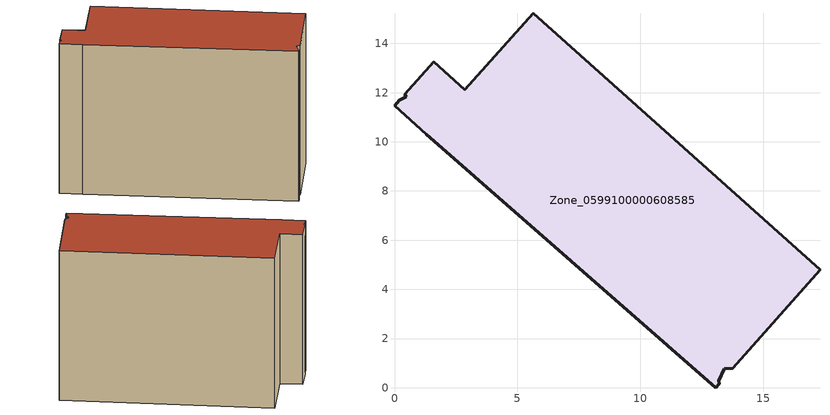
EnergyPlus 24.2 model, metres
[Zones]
Zone_0599100000608585
 floor ground (C_G): 0.19,11.68 0.49,11.83 0.42,11.94 1.6,13.24 2.86,12.12 5.64,15.23 17.3,4.8 13.75,0.79 13.41,0.78 13.19,0.28 13.2,0.16 13.06,0 1.28,10.3 0,11.46 z0
 wall outside (C_F): 2.86,12.12 1.6,13.24 0.42,11.94 0.49,11.83 0.19,11.68 0,11.46 1.28,10.3 13.06,0 13.2,0.16 13.19,0.28 13.41,0.78 13.75,0.79 17.3,4.8 5.64,15.23 2.86,12.12 z0:11.95
 roof outside (C_R): 0.49,11.83 0.19,11.68 0,11.46 1.28,10.3 13.06,0 13.2,0.16 13.19,0.28 13.41,0.78 13.75,0.79 17.3,4.8 5.64,15.23 2.86,12.12 1.6,13.24 0.42,11.94 z11.95
[BUILDING]
Pand.0599100000608585: North Axis=0; Terrain=City; Loads Convergence Tolerance Value=0.04; Temperature Convergence Tolerance Value=0.4; Solar Distribution=FullExterior; Maximum Number of Warmup Days=25; Minimum Number of Warmup Days=1
[Site:Location]
Rotterdam.The.Hague.AP_ZH_NLD Design_Conditions: Latitude=51.96; Longitude=4.45; Time Zone=1; Elevation=-4.5
[SITE:GROUNDTEMPERATURE:BUILDINGSURFACE]
18, 18, 18, 18, 18, 18, 18, 18, 18, 18, 18, 18
[MATERIAL] Thermal Absorptance=0.9; Solar Absorptance=0.7; Visible Absorptance=0.7
Name | Roughness | Thickness | Conductivity | Density | Specific Heat
G.TI.1946 | MediumSmooth | 0.15 | 1 | 540 | 1210
F.TI.1946 | Rough | 0.3 | 0.857143 | 1920 | 840
R.TI.1946 | MediumRough | 0.2 | 0.1 | 1500 | 1000
[CONSTRUCTION]
C_G: G.TI.1946
C_F: F.TI.1946
C_R: R.TI.1946
[ZONE]
Zone_0599100000608585: Type=1; Multiplier=1; Ceiling Height=Autocalculate; Volume=Autocalculate; Floor Area=autocalculate; Part of Total Floor Area=Yes
[ZONEINFILTRATION:DESIGNFLOWRATE]
Infil_Zone_0599100000608585: Zone or ZoneList or Space or SpaceList=Zone_0599100000608585; Schedule=AlwaysOn; Design Flow Rate Calculation Method=Flow/Area; Flow Rate per Floor Area=0.003; Constant Term Coefficient=1; Temperature Term Coefficient=0; Velocity Term Coefficient=0; Velocity Squared Term Coefficient=0
[HVACTEMPLATE:ZONE:IDEALLOADSAIRSYSTEM]
Zone_0599100000608585: Maximum Heating Supply Air Temperature=50; Minimum Cooling Supply Air Temperature=13; Maximum Heating Supply Air Humidity Ratio=0.0156; Minimum Cooling Supply Air Humidity Ratio=0.0077; Heating Limit=NoLimit; Cooling Limit=NoLimit; Dehumidification Control Type=ConstantSensibleHeatRatio; Cooling Sensible Heat Ratio=0.7; Dehumidification Setpoint=60; Humidification Control Type=None; Humidification Setpoint=30; Outdoor Air Method=None; Outdoor Air Flow Rate per Person=0.00944; Outdoor Air Flow Rate per Zone Floor Area=0; Outdoor Air Flow Rate per Zone=0; Demand Controlled Ventilation Type=None; Outdoor Air Economizer Type=NoEconomizer; Heat Recovery Type=None; Sensible Heat Recovery Effectiveness=0.7; Latent Heat Recovery Effectiveness=0.65
[ZONECONTROL:THERMOSTAT]
ThermostatControl_Zone_0599100000608585: Zone or ZoneList=Zone_0599100000608585; Control Type Schedule=DualSetpointControlType; Control 1=Thermostat_Zone_0599100000608585; Temperature Difference Between Cutout And Setpoint=0
[THERMOSTATSETPOINT:DUALSETPOINT]
Thermostat_Zone_0599100000608585: Heating Setpoint Temperature Schedule=HeatingSetpoint_Zone_0599100000608585; Cooling Setpoint Temperature Schedule=CoolingSetpoint_Zone_0599100000608585
[SCHEDULE:COMPACT]
HeatingSetpoint_Zone_0599100000608585: Through: 12/31, For: AllDays, Until: 24:00, 21
CoolingSetpoint_Zone_0599100000608585: Through: 12/31, For: AllDays, Until: 24:00, 24
DualSetpointControlType: Through: 12/31, For: AllDays, Until: 24:00, 4
AlwaysOn: Through: 12/31, For: AllDays, Until: 24:00, 1
